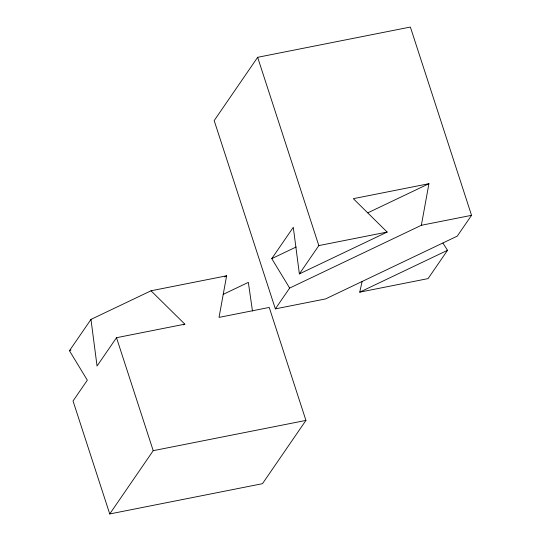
<?xml version="1.0" encoding="UTF-8"?>
<svg xmlns="http://www.w3.org/2000/svg" width="541" height="541" viewBox="0 0 541 541"><rect width="100%" height="100%" fill="white"/><g stroke="black" fill="none" stroke-linecap="round" stroke-linejoin="round"><path stroke-width="0.81" d="M226.605 275.809L219.044 317.384L269.229 307.444L305.935 420.411L262.466 483.688L109.742 513.95L73.035 400.982L87.324 380.188L69.451 350.73L90.969 319.413L151.013 290.788L226.605 275.809L224.312 276.897M289.645 288.076L421.365 225.279L428.925 183.697L353.334 198.675L387.167 232.055L299.376 273.908L293.29 227.301L271.771 258.625L289.645 288.076L275.355 308.87L214.182 120.589L257.651 57.312L410.369 27.05L471.549 215.332L457.26 236.126L325.54 298.93L275.355 308.87M442.93 243.119L447.529 250.294L428.073 278.608L359.738 292.154L362.078 281.665M151.013 290.788L184.846 324.16L116.511 337.706L97.055 366.02L90.969 319.413M109.742 513.95L153.218 450.673L305.935 420.411M299.376 273.908L318.825 245.594L387.167 232.055M69.451 350.73L70.979 350.007M271.771 258.625L296.184 246.987M367.894 212.796L428.925 183.697M223.169 294.378L248.346 282.375L252.471 311.041M183.331 324.884L184.846 324.16M359.738 292.154L447.529 250.294M421.365 225.279L471.549 215.332M257.651 57.312L318.825 245.594M116.511 337.706L153.218 450.673"/></g></svg>
